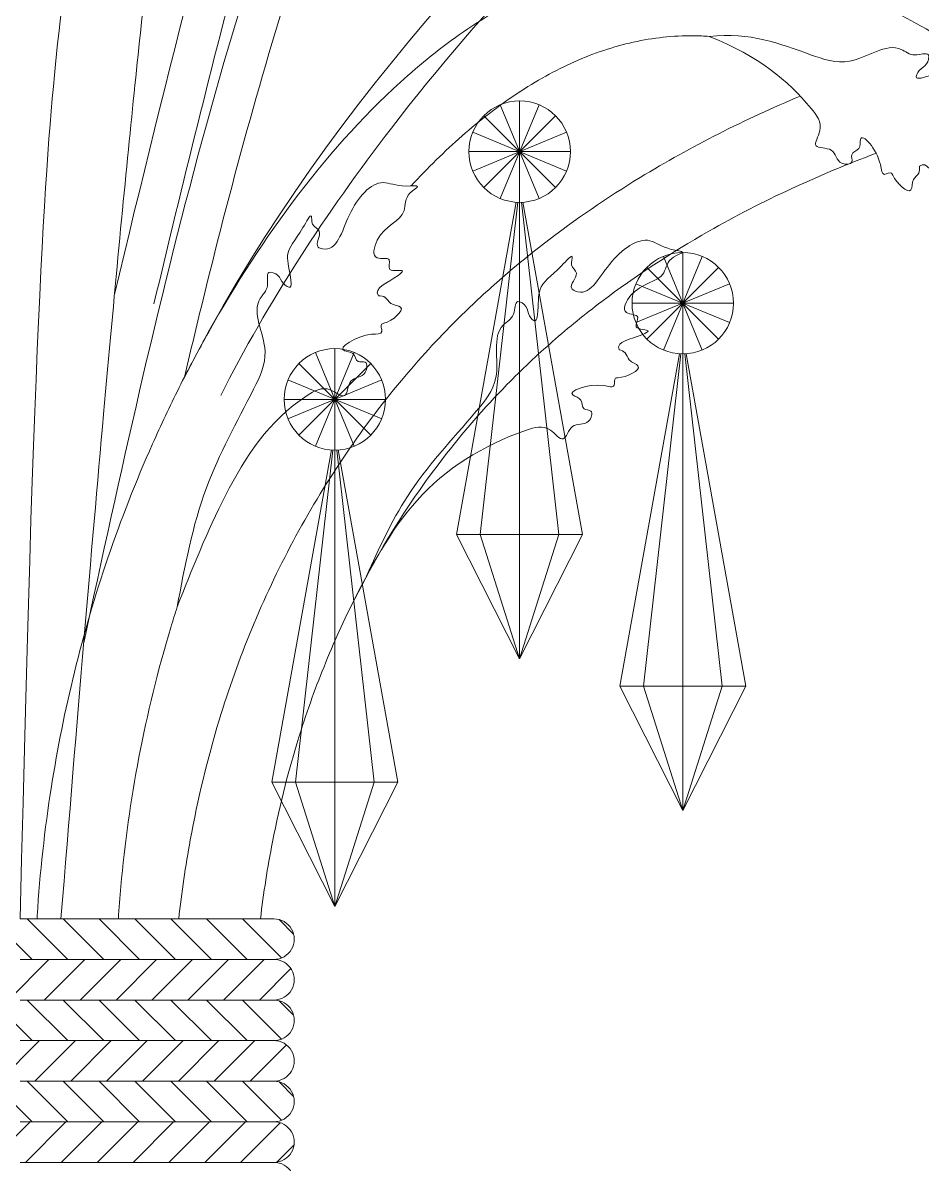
# Model space of a CAD drawing. Header units: inches. Extents: x 258415 to 640093, y 441672 to 945769.
# Drawn here: x 299383.4 to 299427.8, y 465170.6 to 465226.9 of the extents above; entities that cross this region are included whole.
import ezdxf

# ---------------------------------------------------------------- set-up
doc = ezdxf.new("R2010")
doc.units = ezdxf.units.IN
doc.header["$MEASUREMENT"] = 0
doc.linetypes.add('HIDDEN', pattern=[0.375, 0.25, -0.125])
doc.layers.add('CQ SPOT DETAIL DIMENSION', color=9, linetype='Continuous')
doc.layers.add('E-LITE-FIXT-NORM-CEILING', color=3, linetype='Continuous')
doc.layers.add('Glass', color=4, linetype='Continuous', lineweight=0)

# ---------------------------------------------------------------- blocks, each defined once
blk = doc.blocks.new('512')
at = {"layer": 'Glass', "color": 4, "lineweight": 0}
for p, q in [((34286.00564990465, 617.2642376616686), (34286.00564990465, 637.2642376616686)), ((34286.00564990465, 637.2642376616686), (34286.00564990465, 617.2642376616686)), ((34289.8324842283, 618.0254423365559), (34282.17881558098, 636.5030329867812)), ((34282.178815581, 618.0254423365559), (34289.8324842283, 636.5030329867812)), ((34282.17881558098, 636.5030329867812), (34289.8324842283, 618.0254423365559)), ((34289.8324842283, 636.5030329867794), (34282.178815581, 618.0254423365541)), ((34293.07671771652, 620.1931698498017), (34278.93458209278, 634.3353054735334)), ((34278.93458209278, 620.1931698498017), (34293.07671771651, 634.3353054735334)), ((34278.93458209278, 634.3353054735352), (34293.07671771651, 620.1931698498055)), ((34293.07671771651, 634.3353054735352), (34278.93458209278, 620.1931698498038)), ((34295.24444522976, 623.4374033380197), (34276.76685457953, 631.0910719853209)), ((34276.76685457953, 623.4374033380172), (34295.24444522976, 631.0910719853191)), ((34276.76685457953, 631.0910719853173), (34295.24444522976, 623.4374033380162)), ((34295.24444522976, 631.0910719853199), (34276.76685457953, 623.4374033380183)), ((34296.00564990465, 627.2642376616686), (34276.00564990465, 627.2642376616686)), ((34276.00564990465, 627.2642376616667), (34296.00564990465, 627.2642376616667)), ((34286.00564990475, 617.264237661765), (34286.00564990475, 527.264237661765)), ((34257.67634676242, 588.1435731837091), (34250.02267811511, 606.6211638339344)), ((34250.02267811511, 588.1435731837091), (34257.67634676243, 606.6211638339344)), ((34250.02267811511, 606.6211638339344), (34257.67634676242, 588.1435731837091)), ((34257.67634676242, 606.6211638339328), (34250.02267811511, 588.1435731837073)), ((34253.84951243877, 587.3823685088217), (34253.84951243877, 607.3823685088219)), ((34253.84951243877, 607.3823685088219), (34253.84951243877, 587.3823685088217)), ((34260.92058025064, 590.3113006969553), (34246.77844462692, 604.4534363206865)), ((34246.77844462692, 590.3113006969553), (34260.92058025064, 604.4534363206865)), ((34246.7784446269, 604.4534363206885), (34260.92058025064, 590.3113006969588)), ((34260.92058025064, 604.4534363206885), (34246.77844462692, 590.311300696957)), ((34263.08830776389, 593.5555341851731), (34244.61071711366, 601.2092028324741)), ((34244.61071711366, 593.5555341851705), (34263.08830776389, 601.2092028324722)), ((34244.61071711366, 601.2092028324705), (34263.08830776389, 593.5555341851696)), ((34263.08830776389, 601.2092028324732), (34244.61071711366, 593.5555341851713)), ((34263.84951243877, 597.3823685088217), (34243.84951243877, 597.3823685088217)), ((34243.84951243877, 597.38236850882), (34263.84951243877, 597.38236850882)), ((34253.84951243886, 587.3823685089183), (34253.84951243886, 497.3823685089183)), ((34326.25481167588, 569.1854776698193), (34318.60114302857, 587.6630683200448)), ((34318.60114302858, 569.1854776698193), (34326.25481167589, 587.6630683200448)), ((34318.60114302857, 587.6630683200448), (34326.25481167588, 569.1854776698193)), ((34326.25481167588, 587.6630683200427), (34318.60114302858, 569.1854776698173)), ((34322.42797735223, 568.4242729949319), (34322.42797735223, 588.4242729949319)), ((34322.42797735223, 588.4242729949319), (34322.42797735223, 568.4242729949319)), ((34329.4990451641, 571.3532051830653), (34315.35690954037, 585.4953408067968)), ((34315.35690954037, 571.3532051830653), (34329.49904516408, 585.4953408067968)), ((34315.35690954036, 585.4953408067983), (34329.49904516408, 571.3532051830688)), ((34329.49904516408, 585.4953408067983), (34315.35690954037, 571.3532051830671)), ((34331.66677267735, 574.5974386712833), (34313.18918202711, 582.2511073185842)), ((34313.18918202711, 574.5974386712805), (34331.66677267735, 582.2511073185824)), ((34313.18918202711, 582.2511073185806), (34331.66677267735, 574.5974386712796)), ((34331.66677267735, 582.2511073185832), (34313.18918202711, 574.5974386712817)), ((34332.42797735223, 578.4242729949319), (34312.42797735223, 578.4242729949319)), ((34312.42797735223, 578.4242729949299), (34332.42797735223, 578.4242729949299)), ((34322.42797735233, 568.4242729950282), (34322.42797735233, 478.4242729950283))]:
    blk.add_line(p, q, dxfattribs=at)
at = {"layer": 'Glass', "lineweight": 0}
for p, q in [((34330.56510004777, 473.0216204772212), (34333.41964385161, 475.8761642810704)), ((34332.91946311578, 468.3049157333615), (34340.62153580808, 476.0069884256764)), ((34334.43427590316, 476.0069884256791), (34384.43427590316, 476.0069884256791)), ((34339.69260361994, 468.0069884256764), (34347.69260361994, 476.0069884256764)), ((34346.76367143181, 468.0069884256764), (34354.76367143181, 476.0069884256764)), ((34353.83473924368, 468.0069884256726), (34361.83473924368, 476.0069884256764)), ((34360.90580705556, 468.0069884256764), (34368.90580705556, 476.0069884256764)), ((34367.97687486741, 468.0069884256764), (34375.97687486741, 476.0069884256835)), ((34375.04794267927, 468.0069884256726), (34383.04794267927, 476.0069884256764)), ((34382.11901049115, 468.0069884256798), (34390.11901049114, 476.0069884256764)), ((34337.27644899871, 460.0069884256797), (34331.08681423664, 466.1966231877441)), ((34334.43427590316, 468.006988425679), (34384.43427590316, 468.006988425679)), ((34384.43427590316, 468.006988425679), (34334.43427590316, 468.006988425679)), ((34344.34751681057, 460.0069884256764), (34336.34751681058, 468.006988425669)), ((34351.41858462244, 460.0069884256797), (34343.41858462244, 468.006988425669)), ((34358.4896524343, 460.0069884256797), (34350.48965243431, 468.006988425669)), ((34365.56072024617, 460.0069884256764), (34357.56072024617, 468.006988425669)), ((34372.63178805803, 460.0069884256726), (34364.63178805804, 468.006988425669)), ((34379.7028558699, 460.0069884256726), (34371.70285586991, 468.006988425669)), ((34386.77392368177, 460.0069884256726), (34378.77392368177, 468.006988425669)), ((34330.56510004777, 457.0216204772212), (34333.41964385161, 459.8761642810704)), ((34332.91946311578, 452.3049157333614), (34340.62153580808, 460.0069884256764)), ((34384.43427590316, 460.0069884256789), (34334.43427590316, 460.0069884256789)), ((34334.43427590316, 460.0069884256789), (34384.43427590316, 460.0069884256789)), ((34339.69260361994, 452.0069884256691), (34347.69260361994, 460.0069884256726)), ((34346.76367143181, 452.0069884256725), (34354.76367143181, 460.0069884256764)), ((34353.83473924367, 452.0069884256691), (34361.83473924368, 460.0069884256764)), ((34360.90580705554, 452.0069884256691), (34368.90580705554, 460.0069884256726)), ((34367.97687486741, 452.0069884256764), (34375.97687486741, 460.0069884256764)), ((34375.04794267927, 452.0069884256725), (34383.04794267927, 460.0069884256764)), ((34382.11901049114, 452.0069884256764), (34390.11901049114, 460.0069884256764)), ((34339.13431337497, 444.0069884256797), (34331.9776085354, 451.1636932652534)), ((34384.43427590316, 452.006988425679), (34334.43427590316, 452.006988425679)), ((34334.43427590316, 452.006988425679), (34384.43427590316, 452.006988425679)), ((34346.20538118684, 444.0069884256836), (34338.20538118684, 452.0069884256797)), ((34353.2764489987, 444.0069884256764), (34345.27644899871, 452.0069884256725)), ((34360.34751681057, 444.0069884256764), (34352.34751681057, 452.0069884256764)), ((34367.41858462244, 444.0069884256764), (34359.41858462244, 452.0069884256725)), ((34374.48965243431, 444.0069884256764), (34366.48965243431, 452.0069884256725)), ((34381.56072024617, 444.0069884256725), (34373.56072024617, 452.0069884256764)), ((34388.63178805804, 444.0069884256725), (34380.63178805804, 452.0069884256725)), ((34330.56510004777, 441.0216204772212), (34333.41964385161, 443.8761642810704)), ((34332.91946311578, 436.3049157333616), (34340.62153580808, 444.0069884256764)), ((34384.43427590316, 444.006988425679), (34334.43427590316, 444.006988425679)), ((34334.43427590316, 444.006988425679), (34384.43427590316, 444.006988425679)), ((34339.69260361994, 436.0069884256764), (34347.69260361994, 444.0069884256764)), ((34346.76367143181, 436.0069884256764), (34354.76367143181, 444.0069884256764)), ((34353.83473924368, 436.0069884256725), (34361.83473924368, 444.0069884256764)), ((34360.90580705556, 436.0069884256764), (34368.90580705556, 444.0069884256764)), ((34367.97687486741, 436.0069884256764), (34375.97687486741, 444.0069884256836)), ((34375.04794267927, 436.0069884256725), (34383.04794267927, 444.0069884256764)), ((34382.11901049115, 436.00698842568), (34390.11901049114, 444.0069884256764)), ((34340.99217775123, 428.00698842568), (34333.19047346353, 435.8086927133872)), ((34384.43427590316, 436.006988425679), (34334.43427590316, 436.006988425679)), ((34334.43427590316, 436.006988425679), (34384.43427590316, 436.006988425679)), ((34348.06324556312, 428.00698842568), (34340.06324556311, 436.0069884256725)), ((34355.13431337498, 428.0069884256764), (34347.13431337498, 436.0069884256725)), ((34362.20538118684, 428.0069884256725), (34354.20538118684, 436.0069884256764)), ((34369.2764489987, 428.00698842568), (34361.2764489987, 436.0069884256725)), ((34376.34751681057, 428.0069884256725), (34368.34751681058, 436.0069884256725)), ((34383.41858462244, 428.0069884256725), (34375.41858462244, 436.0069884256764)), ((34390.4896524343, 428.00698842568), (34382.48965243431, 436.0069884256725)), ((34333.88292992703, 428.0451684380194), (34330.4724559155, 431.4556424495558)), ((34384.43427590316, 428.006988425679), (34334.43427590316, 428.006988425679)), ((34334.43427590316, 428.006988425679), (34384.43427590316, 428.006988425679))]:
    blk.add_line(p, q, dxfattribs=at)
at = {"layer": 'Glass', "color": 4, "lineweight": 0}
for points in [[(34286.00564990475, 527.264237661765), (34273.59284936279, 551.7835013765789), (34285.34877746181, 617.2858350543456)], [(34278.2556430033, 551.7835013765789), (34285.6184528859, 617.2717365499011)], [(34286.00564990475, 527.264237661765), (34298.41845044671, 551.7835013765789), (34286.6625223477, 617.2858350543456)], [(34293.7556568062, 551.7835013765789), (34286.3928469236, 617.2717365499011)], [(34253.84951243886, 497.3823685089183), (34241.43671189692, 521.9016322237321), (34253.19263999594, 587.4039659014989)], [(34246.09950553743, 521.9016322237321), (34253.46231542003, 587.3898673970542)], [(34253.84951243886, 497.3823685089183), (34266.26231298083, 521.9016322237321), (34254.50638488182, 587.4039659014989)], [(34261.59951934031, 521.9016322237321), (34254.23670945772, 587.3898673970542)], [(34322.42797735233, 478.4242729950283), (34310.01517681037, 502.9435367098422), (34321.77110490939, 568.4458703876089)], [(34314.67797045088, 502.9435367098422), (34322.04078033348, 568.4317718831644)], [(34322.42797735233, 478.4242729950283), (34334.84077789429, 502.9435367098422), (34323.08484979528, 568.4458703876089)], [(34330.17798425378, 502.9435367098422), (34322.81517437118, 568.4317718831644)], [(34286.00564990475, 551.7835013765789), (34273.59284936279, 551.7835013765789), (34278.2556430033, 551.7835013765789), (34286.00564990475, 527.264237661765)], [(34286.00564990475, 551.7835013765789), (34298.41845044671, 551.7835013765789), (34293.7556568062, 551.7835013765789), (34286.00564990475, 527.264237661765)], [(34253.84951243886, 521.9016322237321), (34241.43671189692, 521.9016322237321), (34246.09950553743, 521.9016322237321), (34253.84951243886, 497.3823685089183)], [(34253.84951243886, 521.9016322237321), (34266.26231298083, 521.9016322237321), (34261.59951934031, 521.9016322237321), (34253.84951243886, 497.3823685089183)], [(34322.42797735233, 502.9435367098422), (34310.01517681037, 502.9435367098422), (34314.67797045088, 502.9435367098422), (34322.42797735233, 478.4242729950283)], [(34322.42797735233, 502.9435367098422), (34334.84077789429, 502.9435367098422), (34330.17798425378, 502.9435367098422), (34322.42797735233, 478.4242729950283)]]:
    blk.add_lwpolyline(points, dxfattribs=at)
for centre in [(34286.00564990465, 627.2642376616686), (34253.84951243877, 597.3823685088217), (34322.42797735223, 578.4242729949319)]:
    blk.add_circle(centre, 10, dxfattribs=at)
at = {"layer": 'Glass', "lineweight": 0}
for centre in [(34334.43427590315, 472.006988425679), (34334.43427590315, 464.006988425679), (34334.43427590315, 456.0069884256789), (34334.43427590315, 448.006988425679), (34334.43427590315, 440.006988425679), (34334.43427590315, 432.006988425679), (34334.43427590315, 424.006988425679)]:
    blk.add_arc(centre, 4, 89.99999999979158, 270, dxfattribs=at)
for points, knots in [([(34365.86427840169, 599.0931664303325), (34345.12146938266, 685.948256468997), (34318.50628585646, 787.1368894900943), (34270.77123162773, 876.3415568627478), (34262.94704012376, 889.5111523289733)], [26.46081801202032, 26.46081801202032, 26.46081801202032, 26.46081801202032, 289.4205913356998, 336.2672017140671, 336.2672017140671, 336.2672017140671, 336.2672017140671]), ([(34358.08310276387, 597.2348592185499), (34355.24887525141, 609.102445983627), (34352.38201706797, 620.9438738757799), (34343.58160157565, 656.3305752358157), (34337.44801426212, 679.7382485564068), (34323.62781672012, 727.5323669024965), (34315.86113527685, 751.8676822200806), (34301.57326132366, 790.8208389226947), (34295.6098241493, 805.7840904272508), (34284.19773965936, 831.8038638578972), (34278.9396529856, 842.9781447261539), (34268.15699333409, 864.1829856324632), (34262.67211795929, 874.2388799121345), (34256.85152861082, 884.1038078400443)], [26.46081801202035, 26.46081801202035, 26.46081801202035, 26.46081801202035, 62.43941219995435, 62.43941219995435, 134.3966005758223, 134.3966005758223, 211.5361608396237, 211.5361608396237, 260.9148296463263, 260.9148296463263, 299.0935090706694, 299.0935090706694, 334.677256233963, 334.677256233963, 334.677256233963, 334.677256233963]), ([(34315.64119151714, 853.3271426840938), (34316.44630730579, 851.9892787023064), (34317.2396208853, 850.6303346668836), (34320.07099011071, 845.6296915071234), (34322.03089223549, 841.8768704553461), (34326.35184763241, 832.8782390039659), (34328.61161651806, 827.5663295580717), (34332.74696844972, 816.6663463765598), (34334.6229691307, 811.0813880940103), (34340.60481506291, 791.1811104998068), (34343.84222016102, 776.3120965493326), (34349.11573641205, 746.1969308965507), (34351.15264138811, 730.9524231986612), (34353.43627853532, 712.9342532918399), (34353.81726975307, 709.8987621248178), (34354.57333794522, 703.8543460330219), (34354.94817559127, 700.840579767212), (34356.06871792064, 691.7466529777557), (34356.81044850179, 685.6139111985785), (34359.06507770202, 666.3786259392908), (34360.60761979351, 652.4377853667227), (34364.01154793371, 618.9844567855488), (34365.87281255992, 599.4724266650683), (34370.40709942748, 548.6923039817801), (34373.15065599263, 516.2951474657237), (34376.40817857168, 476.0069884256772)], [374.6839230207241, 374.6839230207241, 374.6839230207241, 374.6839230207241, 379.4464449813419, 379.4464449813419, 391.9701343549663, 391.9701343549663, 408.7866363103057, 408.7866363103057, 425.6031382656455, 425.6031382656455, 467.5937471446301, 467.5937471446301, 509.584356023615, 509.584356023615, 518.1336832669107, 518.1336832669107, 526.6830105102066, 526.6830105102066, 543.7816649967982, 543.7816649967982, 577.9789739699814, 577.9789739699814, 612.1762829431646, 612.1762829431646, 650.4770473921212, 650.4770473921212, 650.4770473921212, 650.4770473921212]), ([(34334.04470370348, 853.3271426840938), (34335.45167614917, 850.7108823827119), (34336.81058136649, 848.0455386509165), (34339.48714412857, 842.5002913683737), (34340.79840326696, 839.6160042707498), (34343.29329776379, 833.7899204133329), (34344.47888965498, 830.8459330106116), (34347.86397732777, 821.9334548082518), (34349.89184659906, 815.8845243882788), (34356.23267941205, 794.7261413661008), (34359.58110894902, 779.2364570237248), (34364.99236697055, 748.2480717432773), (34367.05440240527, 732.7477317557012), (34369.29314254177, 715.0715794407142), (34369.62145924105, 712.4572832980703), (34370.27392072681, 707.2473489049571), (34370.59786463222, 704.6488896038701), (34371.56631923493, 696.8240339270241), (34372.20745675763, 691.5681225852112), (34374.14498837982, 675.2922613178642), (34375.45540037427, 663.7647002215681), (34379.05927854038, 629.7443074063212), (34381.48785164493, 604.7459957175706), (34384.43427590319, 476.0069884256791)], [383.4394034126029, 383.4394034126029, 383.4394034126029, 383.4394034126029, 391.5897419154758, 391.5897419154758, 400.1482204545708, 400.1482204545708, 408.7066989936658, 408.7066989936658, 425.823656071856, 425.823656071856, 467.839648628424, 467.839648628424, 509.8556411849921, 509.8556411849921, 517.2027953591813, 517.2027953591813, 524.5499495333705, 524.5499495333705, 539.2442578817488, 539.2442578817488, 568.6328745785053, 568.6328745785053, 614.7361696399307, 614.7361696399307, 614.7361696399307, 614.7361696399307]), ([(34235.15723778458, 762.9789559693163), (34233.21615448001, 757.594922823936), (34224.57111822578, 751.869604080578), (34204.89552403393, 755.6669769346036), (34193.62457747611, 771.7497996200827), (34193.2923292332, 797.6815311168183), (34216.76041995018, 816.0064903834192), (34247.87906577284, 813.9843714171247), (34286.93144062681, 785.7003486828808), (34336.78818743263, 689.5303649608658), (34357.62229658599, 596.8026218980357), (34371.91907826207, 530.4268654986327)], [445.8472463346648, 445.8472463346648, 445.8472463346648, 445.8472463346648, 460.0936663669342, 474.3673383454505, 495.875307046183, 515.1046363875654, 545.5253694409239, 572.1865819206528, 603.8032632246454, 685.281331460773, 888.8940730016423, 888.8940730016423, 888.8940730016423, 888.8940730016423]), ([(34352.06311789485, 582.8257486488927), (34350.99622497315, 587.3782684427705), (34349.91187571944, 591.9239700836278), (34345.95151431438, 608.1786563827773), (34342.95492113677, 619.8434347290647), (34333.34344634117, 654.6319254246728), (34326.10674047343, 677.5490106775912), (34315.18770592241, 706.1857795456418), (34312.75415756886, 712.2771961098011), (34308.58010839517, 722.2206545927666), (34306.90605175436, 726.0958943212544), (34303.46125047932, 733.7636999256281), (34301.68716332368, 737.5586528127524), (34296.15663105703, 748.7659263375052), (34292.19147402334, 755.9997123896927), (34283.43507482034, 769.6811116139908), (34278.6452139222, 776.1277378251442), (34271.1009743172, 784.493477916988), (34268.80052637867, 786.8506103940738), (34263.27427155344, 792.0418380496782), (34260.01756444879, 794.7672093503198), (34253.27659114818, 799.4929923720754), (34249.79551815549, 801.4918165189772), (34244.51020572937, 803.7313348571178), (34242.78419622283, 804.3442877361623), (34239.26547361021, 805.3403354808908), (34237.47687636315, 805.7227350228287), (34232.92254862677, 806.3713191120622), (34230.14955299764, 806.4645532423558), (34225.84869814228, 806.0911877781563), (34224.28538652838, 805.8430312783629), (34221.73855531321, 805.2383426236419), (34220.74247075698, 804.9488341857711), (34218.75902774547, 804.2608305181174), (34217.77445908748, 803.8633864493067), (34214.73148823123, 802.4549879490132), (34212.74576714193, 801.263774275354), (34209.18221345277, 798.5426631490635), (34207.60593431078, 797.0140236805846), (34205.31066228844, 794.1297289398891), (34204.47829128788, 792.8127074775247), (34203.60664196975, 790.9928098440158), (34203.40321476424, 790.5165675257588), (34202.99080329806, 789.4194638706331), (34202.79182034217, 788.7823854553253), (34202.45741341594, 787.4613378836711), (34202.32278227683, 786.7794567541494), (34202.01984078051, 784.6829631970758), (34201.95319381845, 783.216973043769), (34202.09507024749, 780.2402108237656), (34202.30361754057, 778.7299845044597), (34202.88807917971, 776.1665478280103), (34203.2041282446, 775.0975329995163), (34204.17999295891, 772.4389051973276), (34204.93468608713, 770.9158326934213), (34206.71437766986, 768.1816835174068), (34207.73695864242, 766.9706395892172), (34209.58978393176, 765.2978596285303), (34210.33698807333, 764.728305189411), (34211.78150603541, 763.8163284251559), (34212.45539762523, 763.4525555981128), (34213.90951732416, 762.7964281994482), (34214.68436193939, 762.5072677125563), (34216.62410101404, 761.929360689277), (34217.8096116339, 761.6988076524502), (34220.08307584604, 761.4929275457325), (34221.16932363405, 761.5182023078014), (34223.08390464303, 761.7900352201123), (34223.91363458749, 762.0351210838825), (34225.05384007517, 762.5556348333438), (34225.44609358825, 762.7931852456703), (34226.13138242742, 763.3216484468611), (34226.42627970581, 763.6117022806493), (34226.96882440498, 764.3042292851251), (34227.21838574168, 764.7085300560318), (34227.50980930485, 765.3721920842992), (34227.57186462232, 765.5270785324537), (34227.63140061518, 765.6922150611625)], [55.54187756572696, 55.54187756572696, 55.54187756572696, 55.54187756572696, 69.63484942207275, 69.63484942207275, 106.0226687488326, 106.0226687488326, 178.7983074023523, 178.7983074023523, 198.5826761129298, 198.5826761129298, 211.2640393980994, 211.2640393980994, 223.9454026832691, 223.9454026832691, 249.3081292536084, 249.3081292536084, 274.6708558239477, 274.6708558239477, 285.1543286286179, 285.1543286286179, 298.7648879369552, 298.7648879369552, 312.3754472452926, 312.3754472452926, 318.8547764538347, 318.8547764538347, 325.3341056623769, 325.3341056623769, 335.2930945038583, 335.2930945038583, 341.080330739814, 341.080330739814, 344.8764629796881, 344.8764629796881, 348.6725952195623, 348.6725952195623, 356.8471811264032, 356.8471811264032, 365.0217670332438, 365.0217670332438, 371.3781464914932, 371.3781464914932, 373.6057699322913, 373.6057699322913, 376.4692426346959, 376.4692426346959, 379.3327153371008, 379.3327153371008, 385.0596607419102, 385.0596607419102, 390.7866061467196, 390.7866061467196, 394.9739703831302, 394.9739703831302, 401.6706985017356, 401.6706985017356, 408.3674266203408, 408.3674266203408, 412.4181033404546, 412.4181033404546, 415.6373708248796, 415.6373708248796, 418.8566383093047, 418.8566383093047, 423.5017475207733, 423.5017475207733, 428.1468567322421, 428.1468567322421, 432.7919659437108, 432.7919659437108, 435.9168799161379, 435.9168799161379, 439.041793888565, 439.041793888565, 442.1667078609921, 442.1667078609921, 443.0468266669773, 443.0468266669773, 443.0468266669773, 443.0468266669773]), ([(34097.16379723406, 804.9398612869528), (34102.80397835525, 802.5869778037659), (34181.44910190718, 767.153156973578), (34301.26105207036, 682.7130161231171), (34352.06311789495, 582.8257486486838)], [634.2147022965343, 634.2147022965343, 634.2147022965343, 634.2147022965343, 650.4257267839843, 854.0384683248534, 854.0384683248534, 854.0384683248534, 854.0384683248534]), ([(34344.93238096444, 579.1990985652328), (34335.63009261264, 597.4893029031717), (34324.21221347766, 615.1107471925834), (34292.95139799531, 655.7143808307392), (34271.58315525334, 677.8475869803688), (34226.40702976589, 717.8315473669372), (34202.60080262519, 735.6834436465313), (34167.36956550492, 758.9110230621001), (34155.48997273971, 766.1611626066106), (34132.59171386308, 779.1579240563678), (34121.57258634116, 784.9046143299303), (34107.57025559339, 791.6016122859055), (34103.98207291363, 793.2572019027492), (34099.36219217384, 795.3006189766465), (34098.25926362856, 795.7815869605338), (34097.16379723405, 796.2522493347415)], [0, 0, 0, 0, 38.31587406080621, 38.31587406080621, 92.67818285295004, 92.67818285295004, 147.0404916450938, 147.0404916450938, 175.2922205769156, 175.2922205769156, 203.5439495087373, 203.5439495087373, 213.623420213918, 213.623420213918, 216.8144028602508, 216.8144028602508, 216.8144028602508, 216.8144028602508]), ([(34092.66379680917, 743.1323984549091), (34092.66129881682, 735.4678101255995), (34092.47912966785, 727.4310373980105), (34092.23861800297, 710.8681670798869), (34092.17980860967, 702.3431676204291), (34092.6445954572, 685.1036259287976), (34093.16835529398, 676.3899411238973), (34094.64719642288, 664.021112038964), (34095.18579074873, 660.3151759028732), (34096.36406204644, 653.6341948931631), (34096.9664212283, 650.6511135107303), (34098.79359355422, 642.7487345999006), (34100.16530315614, 637.8734808988172), (34103.33198578022, 628.7143257923581), (34105.12938364536, 624.4304374691502), (34108.40306047461, 618.1659026503147), (34109.78999809089, 615.8921409189306), (34112.63410343803, 611.9656667892759), (34114.09082078382, 610.3159474834629), (34116.49812048435, 608.131092908613), (34117.46132984622, 607.4078394327307), (34118.97023449617, 606.4884482043053), (34119.53384826512, 606.1960491232247), (34120.64109803547, 605.715493517142), (34121.17868367067, 605.5283966265351), (34122.30928874024, 605.2266438944216), (34122.8984578811, 605.1137411840872), (34124.52050604499, 604.9203633493316), (34125.60965804573, 604.9003020292893), (34128.00302074788, 605.0890993373114), (34129.30589522662, 605.2989753466453), (34132.10654734639, 605.9671354046022), (34133.60342513611, 606.4252576153876), (34138.13979708328, 608.0901306586858), (34141.37892471348, 609.6029816154922), (34148.23912358635, 613.3136262684029), (34151.86102249021, 615.5087586339478), (34159.37736936453, 620.3622932439566), (34163.27264892285, 623.0201524085378), (34171.2652722956, 628.5768813985951), (34175.36295310038, 631.4756933887029), (34184.40747038365, 637.7816713805641), (34189.3838235015, 641.1925593571295), (34199.47657587055, 647.7023163836637), (34204.59306537583, 650.8047593947157), (34214.93747162135, 656.3934596446697), (34220.16537414362, 658.8812030003382), (34227.87272747025, 661.8105171334319), (34230.30584962051, 662.6298302446303), (34234.33856679767, 663.7823632188465), (34235.93175108143, 664.1854119032521), (34239.12342744197, 664.8774276674857), (34240.71529963939, 665.1653807891744), (34245.47468283392, 665.8584724207129), (34248.62594959306, 666.0925712722427), (34257.01298461307, 666.14160454599), (34262.1837516319, 665.5544109830607), (34272.22993603072, 663.3080970978452), (34277.10525977471, 661.6507159327127), (34286.51896768247, 657.4493843530737), (34291.05840699282, 654.9060277472908), (34299.79837818788, 649.0972823927559), (34303.99960189614, 645.8316798042622), (34315.81047396361, 635.4226361852197), (34322.9733979644, 627.4922026776958), (34336.0717777831, 610.3609165830829), (34342.00615521477, 601.1575979699082), (34349.33220751142, 588.0932937337673), (34351.27688521802, 584.4191146686835), (34354.96805507638, 577.0455686522528), (34356.71554901149, 573.3428171122478), (34361.67085362242, 562.1970221980426), (34364.59145959703, 554.716463132373), (34372.26239006869, 532.2071384724104), (34375.9216732446, 517.1112282945896), (34379.63552016691, 493.5795218587027), (34380.56274506705, 485.0595716865837), (34381.1087527473, 476.4151395963445), (34381.12141663479, 476.2110404440718), (34381.13385038372, 476.0069884256798)], [12.06606350900529, 12.06606350900529, 12.06606350900529, 12.06606350900529, 34.97580336496523, 34.97580336496523, 57.88554322092517, 57.88554322092517, 80.79528307688508, 80.79528307688508, 90.6395187735142, 90.6395187735142, 98.65616043630749, 98.65616043630749, 112.0344596911993, 112.0344596911993, 125.4127589460911, 125.4127589460911, 134.3892997291058, 134.3892997291058, 143.3658405121204, 143.3658405121204, 149.5001719317774, 149.5001719317774, 153.2690933237766, 153.2690933237766, 157.0196932837996, 157.0196932837996, 160.7702932438227, 160.7702932438227, 166.7676449979922, 166.7676449979922, 172.7649967521618, 172.7649967521618, 178.7623485063313, 178.7623485063313, 190.0123815384031, 190.0123815384031, 201.2624145704749, 201.2624145704749, 212.5124476025467, 212.5124476025467, 223.7624806346185, 223.7624806346185, 236.8906537998399, 236.8906537998399, 250.0188269650613, 250.0188269650613, 263.1470001302826, 263.1470001302826, 269.1574436480404, 269.1574436480404, 273.0540899991106, 273.0540899991106, 276.9507363501808, 276.9507363501808, 284.7440290523212, 284.7440290523212, 297.9187378188878, 297.9187378188878, 311.0934465854546, 311.0934465854546, 324.2681553520213, 324.2681553520213, 337.442864118588, 337.442864118588, 362.8287771562315, 362.8287771562315, 388.2146901938749, 388.2146901938749, 398.0313884701161, 398.0313884701161, 407.8480867463571, 407.8480867463571, 427.4814832988396, 427.4814832988396, 466.7482764038044, 466.7482764038044, 489.2014170679657, 489.2014170679657, 489.7444926118721, 489.7444926118721, 489.7444926118721, 489.7444926118721]), ([(34248.63370919192, 649.9931773834147), (34240.55477731633, 650.8924925571797), (34232.32586290851, 647.5543307354374), (34220.19916804832, 643.4841692570287), (34212.71059374792, 649.6162473062459), (34208.50641642694, 645.6812331622523), (34204.89483643101, 647.28086753753), (34205.65934589112, 644.1189974095496), (34207.20448843287, 643.7211784913006), (34208.24310306652, 641.5001894331173), (34204.79854230141, 642.1487595911558), (34201.14308509613, 644.0680941635393), (34198.02703445431, 641.6252588790547), (34192.12537890777, 639.4213041421963), (34195.38612376308, 639.3686331782873), (34195.83973874841, 636.5292716193899), (34199.19708320068, 638.398478342721), (34200.0467250112, 633.5613744157553), (34191.31204240841, 632.901318194471), (34183.75837065612, 627.7700864326567), (34185.56476906984, 623.2080191844024), (34184.32868906741, 618.5215640974266), (34186.80708159802, 621.9558494698167), (34191.69329664594, 620.5514094766031), (34193.65431345934, 626.2142586332875), (34200.86150353652, 626.7678003490646), (34198.94953370422, 622.5266807363614), (34202.83570203823, 623.6395400784412), (34201.01207391659, 619.5251193678805), (34204.28325737992, 622.3216653610789), (34205.79692221378, 625.5962633322367), (34207.19750601063, 624.377891725321), (34207.1994194841, 624.3762271896074)], [20.27810643982671, 20.27810643982671, 20.27810643982671, 20.27810643982671, 39.16376194624108, 46.94737714363432, 57.38452382404772, 60.32936589891867, 62.95094716469892, 64.80162813268257, 66.74522142305065, 68.24084637967601, 69.49968425224017, 74.48315717013216, 80.79281758580454, 83.57536404684356, 85.17414353576086, 87.0950688187178, 90.23265253106207, 91.12502545729271, 99.68435633555237, 108.8898158092483, 113.4623458236087, 115.7340487631701, 117.7075574678005, 121.3702516288513, 129.2147516930437, 132.7301569776486, 135.1252826438287, 136.9970900583744, 139.4838538943709, 140.7278860467646, 146.2856966392129, 146.2933000915285, 146.2933000915285, 146.2933000915285, 146.2933000915285]), ([(34207.1994194841, 624.3762271896074), (34207.17749357069, 623.8870664964697), (34207.129733496, 622.8215532485073), (34208.78854576834, 621.884144867864), (34208.39544378134, 617.949422089222), (34211.98692563612, 621.1871539185768), (34212.74484950562, 623.4357758825599), (34214.69793294057, 622.1011171166273), (34214.62443221478, 626.5772676436887), (34219.31679487923, 632.0940988284299), (34218.69746787601, 627.5178931265352), (34221.07386430257, 627.0643206330377), (34219.92460710975, 624.7459628213172), (34223.64070255324, 624.5870946936584), (34223.66027376828, 628.3510487285303), (34228.86059986082, 627.647328708651), (34225.74403798096, 632.24131902934), (34232.04100394152, 640.4376580655471), (34238.71733153507, 645.925943222125), (34248.63370919192, 649.9931773834147)], [0, 0, 0, 0, 1.367131047763244, 2.977950320857781, 5.071571829587876, 9.646861753815674, 10.1356297231957, 11.56233846800583, 13.65702600174249, 19.94489674793412, 21.71954324523456, 23.57337140023498, 24.96731872104973, 26.99536269963882, 30.31066505326361, 33.42098235045862, 36.46944481688546, 41.18007292059129, 61.90101972060296, 61.90101972060296, 61.90101972060296, 61.90101972060296]), ([(34248.63370919151, 649.9931773833893), (34249.67017022465, 650.0634427134207), (34250.70102879764, 650.1021334880114), (34255.75141952003, 650.1423880267121), (34259.70148733493, 649.7059630793601), (34267.50962385598, 647.9766129988767), (34271.36780653097, 646.6819465324268), (34278.99341435061, 643.2948791333329), (34282.7597871451, 641.2018732158948), (34290.16310603507, 636.2974975476473), (34293.79935558132, 633.4863377272668), (34300.78098957468, 627.3488793229197), (34304.13112033781, 624.0414699639358), (34307.37888319789, 620.5000817886548)], [281.266745570371, 281.266745570371, 281.266745570371, 281.266745570371, 284.6242166882148, 284.6242166882148, 297.7951110679723, 297.7951110679723, 310.9660054477298, 310.9660054477298, 324.1368998274873, 324.1368998274873, 337.3077942072448, 337.3077942072448, 350.057402122237, 350.057402122237, 350.057402122237, 350.057402122237]), ([(34353.20870016031, 476.0069884256798), (34352.62160355326, 481.2220344971938), (34351.86147606367, 486.4168058389167), (34349.46518633473, 499.5471292071687), (34347.57730673068, 507.4355080960503), (34343.37540634477, 521.2768641072918), (34341.23672542485, 527.2835614929488), (34336.37664645812, 539.0573625621555), (34333.65754050888, 544.8259420376198), (34324.65388204953, 561.6877088099491), (34317.52286261381, 572.3375886846698), (34305.84711303018, 586.3041912395265), (34302.18403872397, 590.3065346044867), (34295.63395150434, 596.8275084271407), (34292.84126970504, 599.4306744687838), (34287.09920072951, 604.4537396377307), (34284.14864786736, 606.8758972756523), (34275.08815461862, 613.8777966191992), (34268.76955572723, 618.1930198114477), (34252.12583302748, 628.3316962363632), (34241.5171009359, 633.6716420760849), (34230.6983949317, 638.2131141826003)], [165.6269150193969, 165.6269150193969, 165.6269150193969, 165.6269150193969, 180.6727872097015, 180.6727872097015, 203.9078951673218, 203.9078951673218, 222.1479999865201, 222.1479999865201, 240.3881048057183, 240.3881048057183, 276.8683144441149, 276.8683144441149, 292.3006842382522, 292.3006842382522, 303.1181058832341, 303.1181058832341, 313.9355275282158, 313.9355275282158, 335.5703708181795, 335.5703708181795, 369.1616266863658, 369.1616266863658, 369.1616266863658, 369.1616266863658]), ([(34337.10009834518, 476.0069884256727), (34336.48464163324, 481.098960157603), (34335.69222080648, 486.1569161369387), (34333.25657590045, 498.6420859659438), (34331.38664091217, 506.0077874215077), (34327.53397851781, 518.0444865288791), (34325.78917123022, 522.8048005902929), (34321.89961612569, 532.1603872974343), (34319.7567540046, 536.7534261233477), (34312.75011740637, 550.2216131764696), (34307.30832431991, 558.7854730328354), (34297.2191946669, 571.8723139222275), (34293.00508683018, 576.7306576210667), (34285.62287717101, 584.2734242290418), (34282.62080273354, 587.110476168347), (34276.38016361991, 592.5753899143438), (34273.14513937175, 595.2020605267935), (34263.14100633057, 602.7628255286296), (34256.07251557755, 607.3775371669873), (34238.1739874971, 617.5777770066034), (34227.05105987537, 622.7031885299683), (34215.74832356483, 626.9347130192817)], [167.4743836719662, 167.4743836719662, 167.4743836719662, 167.4743836719662, 183.2519119038369, 183.2519119038369, 206.8096225949453, 206.8096225949453, 222.6175473424904, 222.6175473424904, 238.4254720900354, 238.4254720900354, 270.0413215851256, 270.0413215851256, 290.1353846087035, 290.1353846087035, 303.0288169085005, 303.0288169085005, 315.9222492082975, 315.9222492082975, 341.7091138078916, 341.7091138078916, 378.7821330989343, 378.7821330989343, 378.7821330989343, 378.7821330989343]), ([(34353.50391320508, 537.5094703855564), (34353.93307723913, 536.1673302902936), (34354.35005705948, 534.8245699974703), (34359.90174711605, 516.4084841389422), (34363.10093364413, 499.2609850194575), (34364.80125610248, 480.2570721370421), (34364.96503035328, 478.1294562890772), (34365.10234282569, 476.0069884256782)], [431.6925521736468, 431.6925521736468, 431.6925521736468, 431.6925521736468, 435.422873165472, 435.422873165472, 482.8369163106499, 482.8369163106499, 488.8284502649558, 488.8284502649558, 488.8284502649558, 488.8284502649558])]:
    blk.add_open_spline(points, degree=3, knots=knots, dxfattribs=at)
for points in [[(34353.50391320518, 537.5094703854473), (34347.72518751962, 561.0135605686108), (34338.4440998334, 580.4430457614973), (34336.18564226713, 587.891806394141), (34337.16340147978, 598.2830535642524), (34335.711048051, 600.8448428537768), (34335.4066602584, 603.4486931576166), (34333.65162275158, 602.8614424488651), (34332.56106175567, 601.2526442661865), (34331.22726817123, 600.5759695400762), (34331.07698284397, 601.8258043730884), (34331.73200560005, 606.7660419698432), (34328.70754297316, 612.303590198032), (34327.05787083007, 614.5443817162586), (34326.80222013907, 612.9661743223103), (34325.49531147494, 611.558359104888), (34325.71448237055, 608.4284396697468), (34324.89105299371, 608.0845014473842), (34319.55910706152, 614.7802088528651), (34312.91925777122, 621.1561703900652), (34308.39801895654, 620.4732133540809), (34306.12783931982, 620.3900348554662), (34307.62171521762, 619.1004335956777), (34308.78218122989, 615.6264377477046), (34314.05793328393, 609.8210418506743), (34314.08339572803, 606.3057287808288), (34311.72137040678, 605.908912275975), (34311.58318726295, 604.0422124029562), (34309.11428152501, 603.7447248684211), (34309.97383428981, 602.8454000990996), (34313.84407069701, 598.8565996862186), (34313.83987495623, 598.8502586889434)], [(34316.22145633034, 543.5877102081731), (34308.13734910187, 559.2565570653951), (34294.61074144219, 576.0098960973802), (34290.68936106873, 582.7335440289571), (34289.23516097123, 593.068887898642), (34287.22924321776, 595.2249001463695), (34286.33037458105, 597.6875660812902), (34284.75894479206, 596.710003569965), (34284.07041493611, 594.8924553544192), (34282.92948777628, 593.9254087025773), (34282.49396823713, 595.1065079873215), (34281.98761633746, 600.0641899130877), (34277.76345062612, 604.7512186738384), (34275.63987925174, 606.5492757991212), (34275.75650129798, 604.9547554472728), (34274.81097578989, 603.2826503499991), (34275.74871844202, 600.2884776311458), (34275.02727039199, 599.7632708618139), (34268.29020058387, 605.0428575392108), (34260.35476749346, 609.7086249776366), (34256.11442409337, 607.9976256843418), (34253.92515963935, 607.391197291241), (34255.67698152983, 606.4824307253492), (34257.61010063385, 603.371421396042), (34264.08641043442, 598.9449563702748), (34264.92491824909, 595.5310174487647), (34262.71890476899, 594.5982090641702), (34263.01658505421, 592.7502238247889), (34260.68360113715, 591.8893054670012), (34261.72798628595, 591.2133796891485), (34266.41644401362, 588.2288156142213), (34266.41383007028, 588.2216756011012)], [(34313.83987495623, 598.8502586889434), (34312.51203310873, 598.5248615011977), (34311.40818906419, 597.3517174112084), (34309.45990085317, 596.5852814591299), (34312.76042689173, 593.4167162066033), (34313.21573223379, 593.2389771467779), (34313.15442871121, 591.8135860703976), (34315.17386761897, 591.2571848106043), (34320.55358676393, 588.0020441927322), (34318.87008580725, 587.4406221418458), (34317.838820599, 585.9001121942882), (34316.45016577217, 585.7787577336376), (34316.43188676918, 583.7507961321343), (34319.25734612822, 582.0164348357857), (34320.50875775825, 579.1689723476362), (34323.33938946962, 580.3006293291428), (34327.91451630296, 579.1789201019337), (34343.97863452655, 559.498146120065), (34353.50391320518, 537.5094703854473)], [(34266.41383007028, 588.2216756011012), (34265.19737803848, 587.5977431078783), (34264.39507918443, 586.2009413039988), (34262.67712603292, 585.0043260813508), (34266.62147648882, 582.6858400728162), (34267.10555886451, 582.6183242861607), (34267.37587492736, 581.2174577440983), (34269.46926122246, 581.1436357721368), (34275.45637223747, 579.2222247763438), (34273.94855707425, 578.2863489170823), (34273.30190486361, 576.5489601446043), (34271.97905908021, 576.1094511383799), (34272.43071619838, 574.1323400573527), (34275.58090879487, 573.0991332528147), (34277.45747119461, 570.618692314375), (34279.94925972459, 572.3748566947887), (34284.65977793818, 572.3426807574198), (34306.23349475085, 558.5047804467631), (34319.19992681705, 537.7285450767558)]]:
    blk.add_spline(points, degree=3, dxfattribs=at)
blk = doc.blocks.new('SMDS')
at = {"layer": 'E-LITE-FIXT-NORM-CEILING', "linetype": 'HIDDEN', "xscale": -0.25, "yscale": 0.25, "zscale": 0.25, "rotation": 359.9999999999999}
blk.add_blockref('512', (393446.6127677489, 478381.0883203208), dxfattribs=at)

msp = doc.modelspace()

# ---------------------------------------------------------------- block references
at = {"layer": 'CQ SPOT DETAIL DIMENSION'}
msp.add_blockref('SMDS', (-85467.1891263231, -13317.36803634645), dxfattribs=at)

doc.saveas('drawing.dxf')
